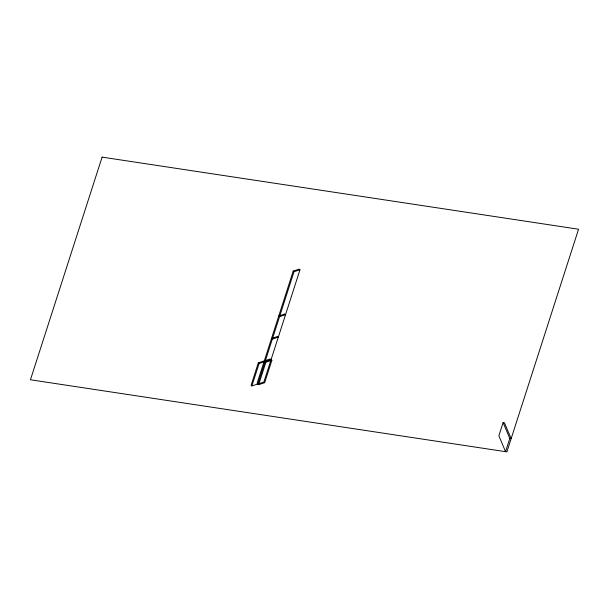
<?xml version="1.0" encoding="UTF-8"?>
<svg xmlns="http://www.w3.org/2000/svg" width="609" height="609" viewBox="0 0 609 609"><rect width="100%" height="100%" fill="white"/><g stroke="black" fill="none" stroke-linecap="round" stroke-linejoin="round"><path stroke-width="0.91" d="M258.33 362.812L251.098 385.269L251.898 385.923L263.849 382.079L299.986 269.787L299.194 269.14L293.218 271.058L257.074 383.35L258.673 384.652L264.649 382.726L271.873 360.269L270.282 358.967L258.33 362.812L259.122 363.466L271.081 359.622M251.898 385.923L259.122 363.466M257.873 383.997L294.01 271.713L299.986 269.787M258.673 384.652L265.897 362.195L271.873 360.269M503.11 422.562L498.862 435.77L505.546 451.665L509.794 438.465L503.11 422.562L504.465 422.768L511.149 438.67L509.794 438.465M293.218 271.058L294.01 271.713M264.306 360.893L265.897 362.195M102.099 157.13L30.45 379.772L506.901 451.87L578.55 229.228L102.099 157.13M284.738 314.054L278.762 315.98L279.554 316.627L285.537 314.708L284.738 314.054M277.514 336.511L271.53 338.437L272.33 339.084L278.305 337.165L277.514 336.511"/></g></svg>
